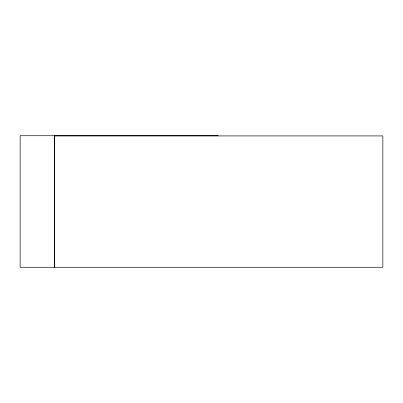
<?xml version="1.0" encoding="UTF-8"?>
<svg xmlns="http://www.w3.org/2000/svg" width="403" height="403" viewBox="0 0 403 403"><rect width="100%" height="100%" fill="white"/><g stroke="black" fill="none" stroke-linecap="round" stroke-linejoin="round"><path stroke-width="0.6" d="M218.3 135.73L20.15 135.73L20.15 267.27L382.85 267.27L382.85 135.922L54.486 135.922L54.486 267.27M54.546 135.73L54.546 267.27"/></g></svg>
